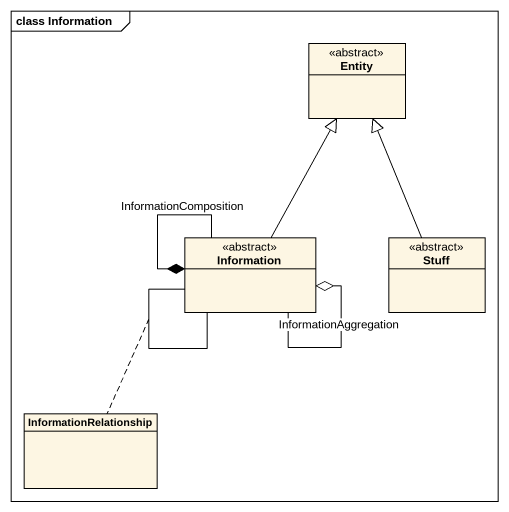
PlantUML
@startuml
mainframe class Information
hide circle
hide empty members
class "Entity" as Entity_ <<abstract>>
class Information <<abstract>>
class Stuff <<abstract>>
class InformationRelationship
Information -up-|> Entity_
Information --* Information : InformationComposition
Information -- Information
(Information, Information) .. InformationRelationship
Information --o Information : InformationAggregation
Stuff -up-|> Entity_
@enduml
